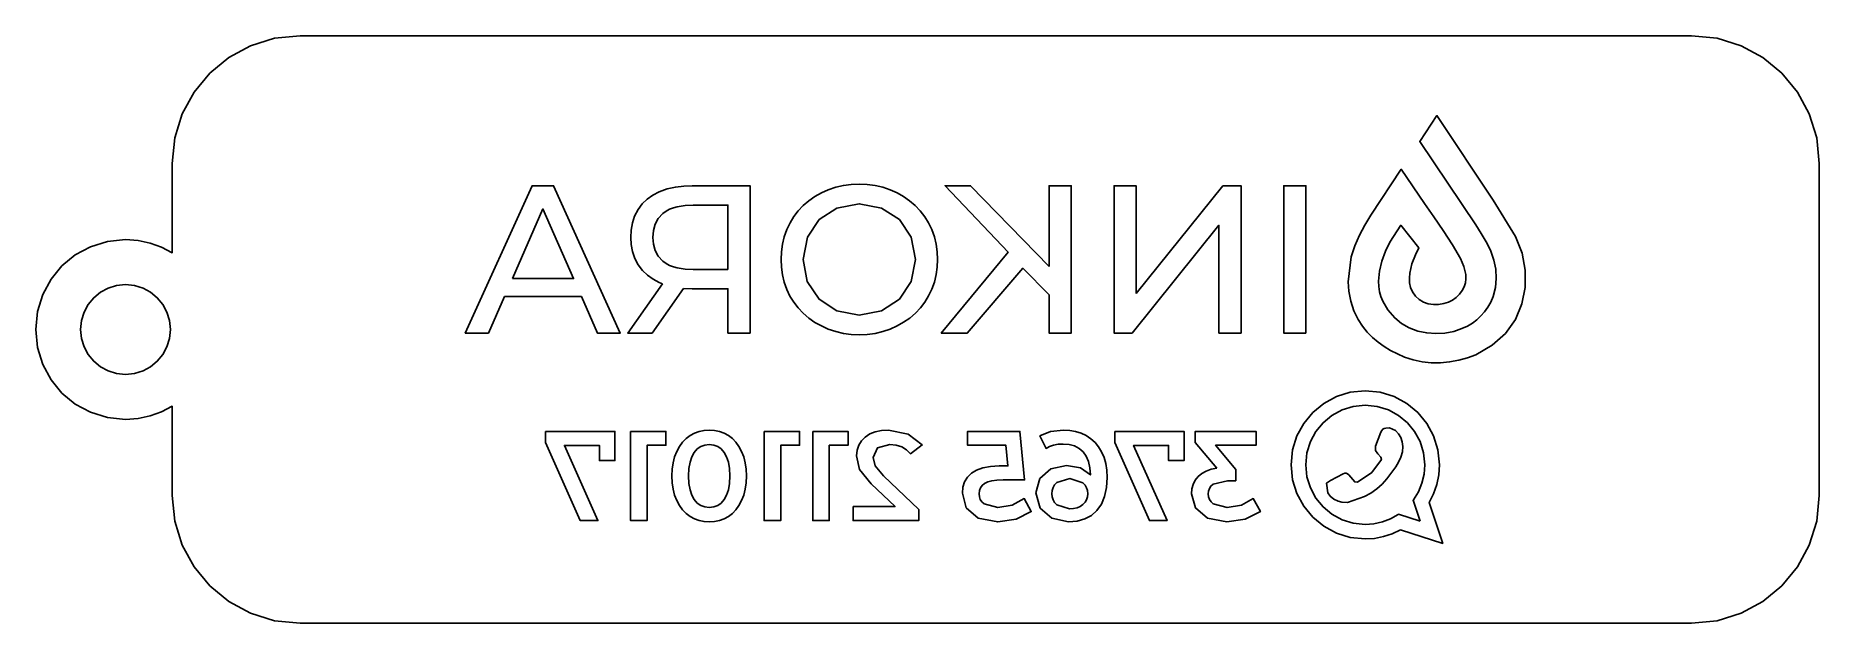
# Model space of a CAD drawing. Header units: millimetres. Extents: x 457.9 to 517.4, y 114.1 to 133.8.
import ezdxf

# ---------------------------------------------------------------- set-up
doc = ezdxf.new("R2010")
doc.units = ezdxf.units.MM
doc.header["$MEASUREMENT"] = 0
doc.layers.add('Capa 1', color=7, linetype='Continuous')

msp = doc.modelspace()

# ---------------------------------------------------------------- linework, layer by layer
at = {"layer": 'Capa 1', "color": 54}
for points in [[(513.1595, 133.7618), (466.6951, 133.7618), (465.8378, 133.6747), (465.038, 133.425), (464.3133, 133.0304), (463.681, 132.5081), (463.1588, 131.8759), (462.7641, 131.1511), (462.5144, 130.3512), (462.4273, 129.4939), (462.4273, 126.5148), (462.0723, 126.6998), (461.6915, 126.8369), (461.2888, 126.922), (460.8681, 126.9513), (460.2635, 126.8904), (459.7003, 126.7156), (459.1908, 126.439), (458.7468, 126.0726), (458.3804, 125.6286), (458.1038, 125.1191), (457.929, 124.5559), (457.8681, 123.9513), (457.929, 123.3467), (458.1038, 122.7835), (458.3804, 122.274), (458.7468, 121.83), (459.1908, 121.4636), (459.7003, 121.187), (460.2635, 121.0122), (460.8681, 120.9513), (461.2888, 120.9806), (461.6915, 121.0657), (462.0723, 121.2028), (462.4273, 121.3878), (462.4273, 118.4087), (462.5144, 117.5514), (462.7641, 116.7515), (463.1588, 116.0267), (463.681, 115.3945), (464.3133, 114.8722), (465.038, 114.4776), (465.8378, 114.2279), (466.6951, 114.1408), (513.1595, 114.1408), (514.0168, 114.2279), (514.8166, 114.4776), (515.5413, 114.8722), (516.1736, 115.3945), (516.6958, 116.0267), (517.0905, 116.7515), (517.3402, 117.5514), (517.4273, 118.4087), (517.4273, 129.4939), (517.3402, 130.3512), (517.0905, 131.1511), (516.6958, 131.8759), (516.1736, 132.5081), (515.5413, 133.0304), (514.8166, 133.425), (514.0168, 133.6747), (513.1595, 133.7618)], [(460.8681, 125.4513), (460.5658, 125.4208), (460.2842, 125.3334), (460.0294, 125.1951), (459.8075, 125.012), (459.6243, 124.79), (459.486, 124.5352), (459.3986, 124.2536), (459.3681, 123.9513), (459.3986, 123.649), (459.486, 123.3674), (459.6243, 123.1126), (459.8075, 122.8907), (460.0294, 122.7075), (460.2842, 122.5692), (460.5658, 122.4818), (460.8681, 122.4513), (461.1704, 122.4818), (461.452, 122.5692), (461.7068, 122.7075), (461.9288, 122.8907), (462.1119, 123.1126), (462.2502, 123.3674), (462.3376, 123.649), (462.3681, 123.9513), (462.3376, 124.2536), (462.2502, 124.5352), (462.1119, 124.79), (461.9288, 125.012), (461.7068, 125.1951), (461.452, 125.3334), (461.1704, 125.4208), (460.8681, 125.4513)]]:
    msp.add_lwpolyline(points, close=True, dxfattribs=at)
at = {"layer": 'Capa 1', "color": 7}
for points in [[(505.9553, 123.1101), (505.6777, 123.0044), (505.3854, 122.9236), (505.083, 122.869), (504.7751, 122.8417), (504.4663, 122.8429), (504.161, 122.8738), (503.864, 122.9355), (503.5798, 123.0292), (503.3371, 123.134), (503.1083, 123.2506), (502.8931, 123.3805), (502.6918, 123.5254), (502.5041, 123.6868), (502.3302, 123.8664), (502.1699, 124.0657), (502.0232, 124.2864), (501.8856, 124.5712), (501.7814, 124.897), (501.7154, 125.2308), (501.6924, 125.5394), (501.7993, 126.3781), (501.9172, 126.7456), (502.0743, 127.0966), (502.2561, 127.4365), (502.4481, 127.7705), (503.4684, 129.3026), (504.2425, 128.1625), (504.5496, 127.7161), (504.8717, 127.2515), (505.1802, 126.7814), (505.4467, 126.3184), (505.556, 126.0601), (505.6197, 125.7849), (505.6262, 125.6461), (505.6113, 125.5091), (505.5717, 125.376), (505.5042, 125.2487), (505.4114, 125.1291), (505.3027, 125.0234), (505.1799, 124.9347), (505.0449, 124.8661), (504.8834, 124.8145), (504.7132, 124.7879), (504.5402, 124.7871), (504.3704, 124.8132), (504.2096, 124.867), (504.0638, 124.9496), (503.939, 125.0619), (503.8411, 125.2049), (503.7785, 125.3581), (503.7453, 125.5144), (503.7373, 125.6726), (503.7508, 125.8315), (503.8256, 126.1465), (503.9378, 126.4498), (504.0488, 126.6733), (503.4491, 127.4345), (503.0876, 126.8619), (502.9378, 126.5623), (502.8185, 126.2349), (502.7396, 125.8971), (502.7111, 125.5662), (502.72, 125.3827), (502.7463, 125.2117), (502.7896, 125.0512), (502.8497, 124.8993), (503.0181, 124.6135), (503.2483, 124.3391), (503.4757, 124.1514), (503.735, 124.0056), (504.0179, 123.9011), (504.316, 123.8374), (504.6209, 123.814), (504.9243, 123.8303), (505.2178, 123.8857), (505.4931, 123.9797), (505.6752, 124.0672), (505.8414, 124.1666), (505.9923, 124.2788), (506.1285, 124.4042), (506.2506, 124.5437), (506.359, 124.698), (506.4544, 124.8677), (506.5374, 125.0535), (506.6112, 125.3525), (506.6391, 125.6592), (506.6212, 125.9667), (506.5575, 126.2683), (506.442, 126.5953), (506.3025, 126.8831), (506.1397, 127.1565), (505.9539, 127.4406), (504.0834, 130.2291), (504.66, 131.094), (506.5328, 128.2733), (507.2816, 127.0616), (507.5003, 126.5021), (507.6092, 125.9285), (507.6083, 125.3572), (507.4975, 124.8045), (507.2769, 124.2871), (506.9463, 123.8212), (506.5058, 123.4234), (505.9553, 123.1101)], [(473.5217, 125.0483), (476.0905, 125.0483), (476.6236, 123.8329), (477.3878, 123.8329), (475.1609, 128.7503), (474.4444, 128.7503), (472.2105, 123.8329), (472.9887, 123.8329), (473.5217, 125.0483)], [(478.8029, 125.4747), (477.6395, 123.8329), (478.4491, 123.8329), (479.5007, 125.3251), (479.7899, 125.3138), (480.9844, 125.3138), (480.9844, 123.8329), (481.7248, 123.8329), (481.7248, 128.7503), (479.7899, 128.7503), (479.5092, 128.7398), (479.2294, 128.7054), (478.9551, 128.6425), (478.6911, 128.5466), (478.4814, 128.4375), (478.292, 128.3035), (478.1252, 128.1429), (477.983, 127.9545), (477.8693, 127.7374), (477.7928, 127.5081), (477.7498, 127.2697), (477.7363, 127.025), (477.75, 126.7844), (477.7934, 126.5505), (477.87, 126.3259), (477.983, 126.113), (478.1257, 125.9253), (478.2929, 125.7652), (478.4821, 125.6309), (478.691, 125.5211), (478.8029, 125.4747)], [(485.3709, 123.7771), (485.6361, 123.7883), (485.8977, 123.8229), (486.1547, 123.8819), (486.4063, 123.9666), (486.6344, 124.0687), (486.8504, 124.1908), (487.0532, 124.3334), (487.242, 124.497), (487.4096, 124.6751), (487.5569, 124.8675), (487.6837, 125.074), (487.7901, 125.2943), (487.8769, 125.5357), (487.937, 125.7831), (487.972, 126.0354), (487.9833, 126.2916), (487.972, 126.5478), (487.937, 126.8002), (487.8769, 127.0476), (487.7901, 127.2889), (487.6833, 127.5097), (487.5557, 127.7163), (487.4074, 127.9086), (487.2385, 128.0864), (487.05, 128.2489), (486.848, 128.3913), (486.6332, 128.5138), (486.4063, 128.6166), (486.155, 128.702), (485.8979, 128.761), (485.6361, 128.7952), (485.3709, 128.8062), (485.1041, 128.7953), (484.8404, 128.7613), (484.5814, 128.7024), (484.3285, 128.6166), (484.1027, 128.5144), (483.8888, 128.3929), (483.6875, 128.2515), (483.4998, 128.0899), (483.3315, 127.9124), (483.1841, 127.72), (483.0576, 127.5131), (482.9517, 127.2924), (482.8654, 127.0501), (482.8058, 126.8018), (482.7709, 126.5485), (482.7585, 126.2917), (482.7679, 126.0337), (482.8011, 125.7793), (482.8604, 125.53), (482.9483, 125.2873), (483.0558, 125.0679), (483.1835, 124.8621), (483.3315, 124.6704), (483.4998, 124.4934), (483.6875, 124.3318), (483.8888, 124.1904), (484.1027, 124.0688), (484.3285, 123.9666), (484.5814, 123.8809), (484.8404, 123.822), (485.1041, 123.788), (485.3709, 123.7771)], [(491.7062, 126.0503), (489.0858, 128.7503), (488.2372, 128.7503), (490.3378, 126.5333), (488.1073, 123.8329), (488.9746, 123.8329), (490.8309, 125.9943), (491.7062, 125.1066), (491.7062, 123.8329), (492.4466, 123.8329), (492.4466, 128.7503), (491.7062, 128.7503), (491.7062, 126.0503)], [(494.612, 125.1533), (494.612, 128.7503), (493.8786, 128.7503), (493.8786, 123.8329), (494.479, 123.8329), (497.378, 127.43), (497.378, 123.8329), (498.1185, 123.8329), (498.1185, 128.7503), (497.511, 128.7503), (494.612, 125.1533)], [(500.2838, 123.8329), (500.2838, 128.7503), (499.5434, 128.7503), (499.5434, 123.8329), (500.2838, 123.8329)], [(480.9844, 125.9494), (479.8179, 125.9494), (479.5547, 125.9617), (479.2893, 126.0057), (479.1607, 126.043), (479.0373, 126.0924), (478.9211, 126.1551), (478.814, 126.2325), (478.6586, 126.3985), (478.554, 126.5885), (478.4952, 126.7986), (478.4767, 127.025), (478.495, 127.2535), (478.5536, 127.4657), (478.6581, 127.6574), (478.814, 127.8246), (478.9211, 127.902), (479.0373, 127.9647), (479.1607, 128.0141), (479.2893, 128.0514), (479.5546, 128.0954), (479.8179, 128.1077), (480.9844, 128.1077), (480.9844, 125.9494)], [(485.371, 124.4337), (484.6217, 124.5759), (484.0292, 124.964), (483.634, 125.5532), (483.492, 126.2915), (483.6376, 127.0302), (484.0292, 127.6194), (484.6217, 128.0074), (485.3709, 128.1496), (486.1167, 128.0074), (486.7126, 127.6194), (487.1042, 127.0302), (487.2429, 126.2916), (487.1042, 125.5565), (486.7092, 124.964), (486.1132, 124.5759), (485.371, 124.4337)], [(473.7852, 125.649), (474.8061, 127.977), (475.8271, 125.649), (473.7852, 125.649)], [(503.447, 117.2586), (504.8525, 116.8086), (504.3942, 118.171), (504.5442, 118.4671), (504.6525, 118.7787), (504.718, 119.1021), (504.7401, 119.4335), (504.6898, 119.9322), (504.5456, 120.3967), (504.3175, 120.8171), (504.0153, 121.1834), (503.6491, 121.4855), (503.2287, 121.7137), (502.7642, 121.8579), (502.2655, 121.9082), (501.7667, 121.8579), (501.3022, 121.7137), (500.8818, 121.4856), (500.5156, 121.1834), (500.2134, 120.8172), (499.9853, 120.3968), (499.8411, 119.9323), (499.7908, 119.4335), (499.8411, 118.9347), (499.9853, 118.4702), (500.2135, 118.0498), (500.5156, 117.6836), (500.8819, 117.3814), (501.3023, 117.1533), (501.7668, 117.0091), (502.2655, 116.9588), (502.5736, 116.9779), (502.8752, 117.0346), (503.1673, 117.1284), (503.447, 117.2586)], [(504.0998, 117.5512), (503.3754, 117.7831), (503.36, 117.7729), (503.1065, 117.6307), (502.837, 117.5277), (502.5554, 117.4651), (502.2655, 117.444), (501.865, 117.4845), (501.4918, 117.6006), (501.1539, 117.7842), (500.8593, 118.0273), (500.6161, 118.3219), (500.4325, 118.6598), (500.3164, 119.033), (500.2759, 119.4335), (500.3164, 119.834), (500.4325, 120.2072), (500.6161, 120.5451), (500.8593, 120.8397), (501.1539, 121.0829), (501.4918, 121.2665), (501.865, 121.3826), (502.2655, 121.4231), (502.6659, 121.3826), (503.0392, 121.2665), (503.3771, 121.0828), (503.6716, 120.8397), (503.9148, 120.5451), (504.0984, 120.2072), (504.2145, 119.8339), (504.255, 119.4335), (504.2305, 119.1217), (504.1582, 118.8202), (504.0395, 118.5337), (503.8761, 118.267), (503.8644, 118.2509), (504.0998, 117.5512)], [(474.8938, 120.5491), (474.8938, 120.179), (476.0509, 117.5714), (476.6422, 117.5714), (475.5234, 120.0811), (476.6932, 120.0811), (476.6932, 119.575), (477.2079, 119.575), (477.2079, 120.5491), (474.8938, 120.5491)], [(477.7312, 120.5491), (477.7312, 117.5714), (478.2841, 117.5714), (478.2841, 120.0854), (478.9137, 120.0854), (478.9137, 120.5491), (477.7312, 120.5491)], [(480.3601, 117.5288), (480.534, 117.5401), (480.6982, 117.574), (480.8529, 117.6305), (480.9981, 117.7096), (481.1311, 117.8104), (481.2491, 117.9319), (481.3523, 118.0741), (481.4405, 118.2371), (481.5112, 118.4185), (481.5618, 118.6162), (481.5921, 118.8301), (481.6022, 119.0602), (481.5921, 119.2903), (481.5618, 119.5042), (481.5112, 119.7019), (481.4405, 119.8833), (481.3523, 120.0463), (481.2491, 120.1885), (481.1311, 120.31), (480.9981, 120.4108), (480.8529, 120.4899), (480.6982, 120.5464), (480.534, 120.5803), (480.3601, 120.5916), (480.186, 120.5803), (480.0213, 120.5464), (479.8659, 120.4899), (479.7199, 120.4108), (479.586, 120.31), (479.4673, 120.1885), (479.3637, 120.0463), (479.2753, 119.8833), (479.2046, 119.7019), (479.154, 119.5042), (479.1237, 119.2903), (479.1136, 119.0602), (479.1237, 118.8301), (479.154, 118.6162), (479.2046, 118.4185), (479.2753, 118.2371), (479.3637, 118.0741), (479.4673, 117.9319), (479.586, 117.8104), (479.7199, 117.7096), (479.8659, 117.6305), (480.0213, 117.574), (480.186, 117.5401), (480.3601, 117.5288)], [(482.1935, 120.5491), (482.1935, 117.5714), (482.7464, 117.5714), (482.7464, 120.0854), (483.376, 120.0854), (483.376, 120.5491), (482.1935, 120.5491)], [(483.8142, 120.5491), (483.8142, 117.5714), (484.3672, 117.5714), (484.3672, 120.0854), (484.9968, 120.0854), (484.9968, 120.5491), (483.8142, 120.5491)], [(485.1627, 118.0393), (485.1627, 117.5714), (487.3577, 117.5714), (487.3577, 117.9415), (486.1751, 119.0644), (485.905, 119.3984), (485.8348, 119.6813), (485.9752, 120.0003), (486.3878, 120.1109), (486.6021, 120.0915), (486.7898, 120.0333), (486.9509, 119.9362), (487.0855, 119.8004), (487.4725, 120.0982), (487.0025, 120.4619), (486.341, 120.5916), (486.1108, 120.5772), (485.905, 120.5342), (485.7237, 120.4624), (485.5668, 120.3619), (485.4403, 120.2367), (485.3499, 120.0907), (485.2956, 119.924), (485.2775, 119.7366), (485.3797, 119.2814), (485.771, 118.7965), (486.5665, 118.0393), (485.1627, 118.0393)], [(490.0462, 119.3963), (489.7519, 119.381), (489.4985, 119.3351), (489.2861, 119.2587), (489.1146, 119.1517), (488.9824, 119.0184), (488.888, 118.863), (488.8314, 118.6855), (488.8125, 118.486), (488.9444, 118.001), (489.34, 117.6564), (489.9908, 117.5288), (490.6077, 117.6203), (491.1096, 117.8734), (490.8757, 118.303), (490.4779, 118.0882), (489.9994, 118.0095), (489.5378, 118.1308), (489.4643, 118.1971), (489.4118, 118.2749), (489.3803, 118.3641), (489.3698, 118.4647), (489.3811, 118.5725), (489.415, 118.6662), (489.4715, 118.7458), (489.5506, 118.8113), (489.6571, 118.8625), (489.7957, 118.8991), (489.9665, 118.921), (490.1695, 118.9283), (490.8884, 118.9283), (490.7353, 120.5491), (488.9869, 120.5491), (488.9869, 120.0854), (490.2674, 120.0854), (490.3312, 119.3963), (490.0462, 119.3963)], [(492.2922, 119.409), (491.7647, 119.2963), (491.3989, 118.9751), (491.267, 118.4944), (491.4116, 117.9861), (491.803, 117.6479), (492.356, 117.5288), (492.6451, 117.5527), (492.9, 117.6245), (493.1205, 117.7441), (493.3067, 117.9116), (493.4547, 118.1238), (493.5604, 118.3775), (493.6238, 118.6726), (493.6449, 119.0092), (493.6335, 119.251), (493.5992, 119.4744), (493.542, 119.6795), (493.462, 119.8663), (493.3614, 120.0333), (493.2424, 120.179), (493.1051, 120.3034), (492.9494, 120.4066), (492.778, 120.4875), (492.5937, 120.5453), (492.3963, 120.58), (492.1858, 120.5916), (491.7541, 120.5427), (491.4031, 120.4002), (491.6073, 119.9833), (491.7256, 120.0466), (491.8594, 120.0918), (492.0085, 120.1189), (492.1731, 120.1279), (492.3762, 120.1114), (492.5559, 120.062), (492.7122, 119.9796), (492.8452, 119.8642), (492.9513, 119.7177), (493.0271, 119.542), (493.0725, 119.3369), (493.0877, 119.1027), (493.0877, 119.0985), (492.7516, 119.3303), (492.2922, 119.409)], [(493.9002, 120.5491), (493.9002, 120.179), (495.0572, 117.5714), (495.6485, 117.5714), (494.5298, 120.0811), (495.6996, 120.0811), (495.6996, 119.575), (496.2142, 119.575), (496.2142, 120.5491), (493.9002, 120.5491)], [(497.3118, 119.3197), (497.1177, 119.283), (496.9481, 119.224), (496.8029, 119.1426), (496.6822, 119.0389), (496.5872, 118.9169), (496.5194, 118.7805), (496.4788, 118.6298), (496.4652, 118.4647), (496.5971, 117.9925), (496.9949, 117.6543), (497.6435, 117.5288), (498.2583, 117.6203), (498.7623, 117.8734), (498.5241, 118.303), (498.1306, 118.0882), (497.6521, 118.0095), (497.1905, 118.1308), (497.117, 118.1968), (497.0645, 118.2738), (497.033, 118.3616), (497.0225, 118.4604), (497.0325, 118.5589), (497.0624, 118.646), (497.1122, 118.7216), (497.182, 118.7858), (497.6691, 118.9028), (497.9413, 118.9028), (497.9413, 119.2814), (497.265, 120.0854), (498.6177, 120.0854), (498.6177, 120.5491), (496.5886, 120.5491), (496.5886, 120.179), (497.3118, 119.3197)], [(501.1048, 118.9137), (500.9731, 118.8214), (501.0183, 118.4944), (501.094, 118.3877), (501.216, 118.2917), (501.3552, 118.221), (501.4829, 118.1903), (501.6696, 118.1778), (502.2409, 118.3769), (502.4523, 118.4886), (502.6482, 118.6276), (502.8279, 118.7877), (502.9907, 118.9628), (503.2841, 119.3689), (503.3776, 119.5216), (503.4548, 119.6904), (503.5058, 119.8675), (503.5207, 120.0448), (503.5005, 120.2052), (503.4529, 120.3408), (503.3771, 120.4625), (503.2726, 120.581), (503.075, 120.664), (502.956, 120.6544), (502.8917, 120.6461), (502.8466, 120.6239), (502.8136, 120.5834), (502.7854, 120.5203), (502.612, 120.0541), (502.6121, 119.9106), (502.6836, 119.8015), (502.7832, 119.6939), (502.8074, 119.6144), (502.4849, 119.1805), (502.0046, 118.8593), (501.9157, 118.8623), (501.7129, 119.0947), (501.6718, 119.1366), (501.628, 119.1538), (501.58, 119.1513), (501.526, 119.1339), (501.1048, 118.9137)], [(480.3601, 118.0095), (480.2089, 118.026), (480.0745, 118.0754), (479.9569, 118.1579), (479.856, 118.2733), (479.775, 118.4213), (479.7172, 118.6018), (479.6825, 118.8148), (479.6709, 119.0602), (479.6825, 119.3056), (479.7172, 119.5186), (479.775, 119.6991), (479.856, 119.8472), (479.9569, 119.9626), (480.0745, 120.045), (480.2089, 120.0944), (480.3601, 120.1109), (480.5094, 120.0944), (480.6424, 120.045), (480.7593, 119.9626), (480.8599, 119.8472), (480.9409, 119.6991), (480.9987, 119.5186), (481.0333, 119.3056), (481.0449, 119.0602), (481.0333, 118.8148), (480.9987, 118.6018), (480.9409, 118.4213), (480.8599, 118.2733), (480.7593, 118.1579), (480.6424, 118.0754), (480.5094, 118.026), (480.3601, 118.0095)], [(492.3857, 117.9627), (491.9646, 118.101), (491.8939, 118.1758), (491.8434, 118.2621), (491.8131, 118.3598), (491.803, 118.4689), (491.8131, 118.5798), (491.8434, 118.6784), (491.8939, 118.7648), (491.9646, 118.839), (492.3985, 118.9751), (492.8345, 118.8305), (492.9081, 118.7534), (492.9606, 118.6667), (492.9921, 118.5705), (493.0026, 118.4647), (492.9924, 118.3608), (492.9617, 118.2663), (492.9105, 118.1811), (492.8388, 118.1052), (492.7491, 118.0429), (492.6436, 117.9983), (492.5225, 117.9716), (492.3857, 117.9627)]]:
    msp.add_lwpolyline(points, close=True, dxfattribs=at)

doc.saveas('drawing.dxf')
